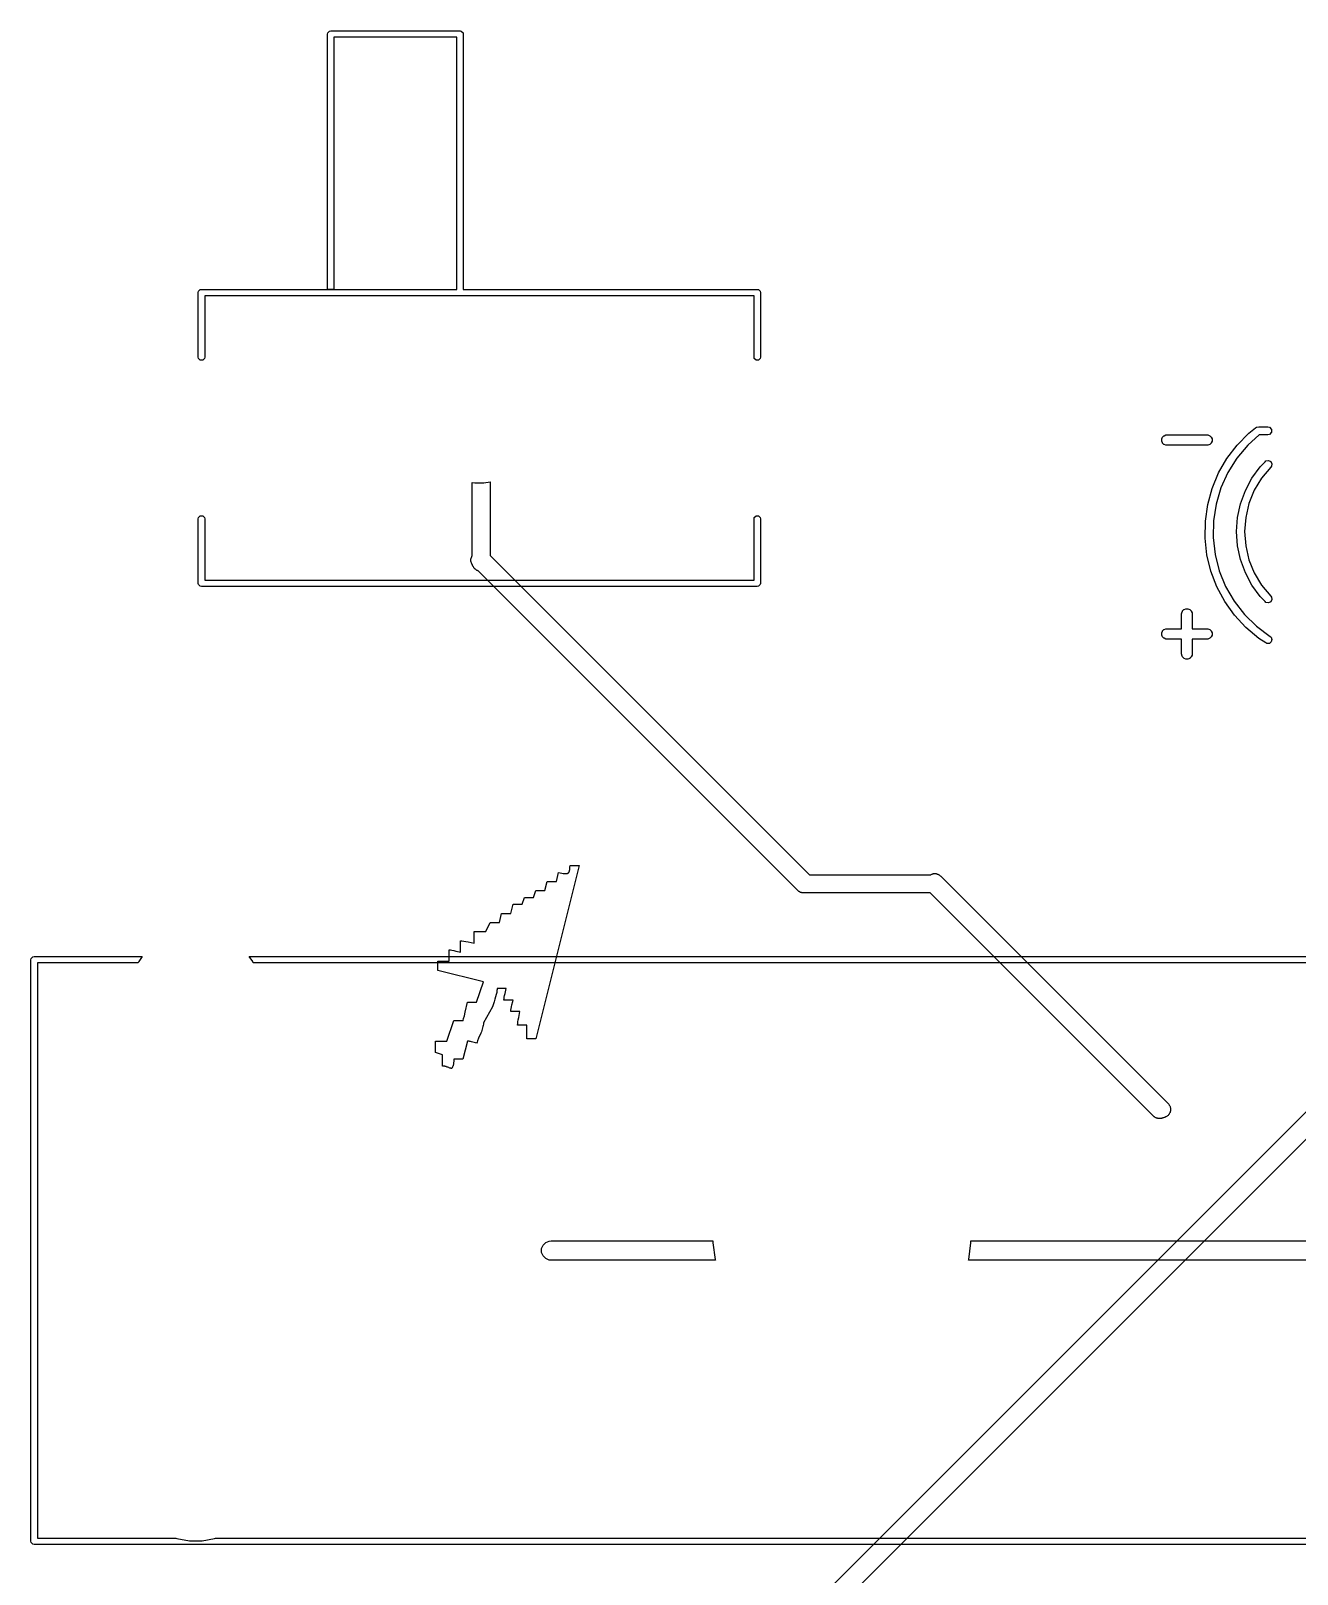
# Model space of a CAD drawing. Extents: x 111.8 to 210.7, y -80.1 to -34.2.
# Drawn here: x 112.01 to 131.6, y -58.13 to -34.25 of the extents above; entities that cross this region are included whole.
import ezdxf

# ---------------------------------------------------------------- set-up
doc = ezdxf.new("R2010")
doc.units = 0
doc.layers.add('BLACK', color=7, linetype='CONTINUOUS')

msp = doc.modelspace()

# ---------------------------------------------------------------- linework, layer by layer
at = {"layer": 'BLACK', "linetype": 'CONTINUOUS'}
for p, q in [((116.6, -34.3), (116.603806, -34.280866)), ((116.6, -38.25), (116.6, -34.3)), ((116.603806, -34.280866), (116.630866, -34.253806)), ((116.630866, -34.253806), (116.65, -34.25)), ((116.65, -34.25), (118.65, -34.25)), ((118.6, -34.35), (116.7, -34.35)), ((116.7, -34.35), (116.7, -38.25)), ((118.6, -38.25), (118.6, -34.35)), ((118.65, -34.25), (118.669134, -34.253806)), ((118.669134, -34.253806), (118.696194, -34.280866)), ((118.696194, -34.280866), (118.7, -34.3)), ((118.7, -34.3), (118.7, -38.25)), ((114.6, -38.3), (114.603806, -38.280866)), ((114.6, -39.3), (114.6, -38.3)), ((114.603806, -38.280866), (114.630866, -38.253806)), ((114.630866, -38.253806), (114.65, -38.25)), ((114.65, -38.25), (116.6, -38.25)), ((116.65, -38.35), (114.7, -38.35)), ((114.7, -38.35), (114.7, -39.3)), ((116.6, -38.25), (116.7, -38.25)), ((116.7, -38.25), (116.6, -38.25)), ((118.65, -38.35), (116.65, -38.35)), ((116.7, -38.25), (118.6, -38.25)), ((123.2, -38.35), (118.65, -38.35)), ((118.7, -38.25), (123.25, -38.25)), ((123.2, -39.3), (123.2, -38.35)), ((123.25, -38.25), (123.269134, -38.253806)), ((123.269134, -38.253806), (123.296194, -38.280866)), ((123.296194, -38.280866), (123.3, -38.3)), ((123.3, -38.3), (123.3, -39.3)), ((114.603806, -39.319134), (114.6, -39.3)), ((114.630866, -39.346194), (114.603806, -39.319134)), ((114.669134, -39.346194), (114.630866, -39.346194)), ((114.696194, -39.319134), (114.669134, -39.346194)), ((114.7, -39.3), (114.696194, -39.319134)), ((123.203806, -39.319134), (123.2, -39.3)), ((123.230866, -39.346194), (123.203806, -39.319134)), ((123.269134, -39.346194), (123.230866, -39.346194)), ((123.296194, -39.319134), (123.269134, -39.346194)), ((123.3, -39.3), (123.296194, -39.319134)), ((129.507201, -40.568099), (129.507582, -40.566186)), ((129.507201, -40.597831), (129.507201, -40.568099)), ((129.507582, -40.599744), (129.507201, -40.597831)), ((129.507582, -40.566186), (129.51896, -40.538718)), ((129.51896, -40.627212), (129.507582, -40.599744)), ((129.51896, -40.538718), (129.520043, -40.537095)), ((129.520043, -40.537095), (129.541067, -40.516071)), ((129.541067, -40.516071), (129.54269, -40.514988)), ((129.54269, -40.514988), (129.570158, -40.50361)), ((129.570158, -40.50361), (129.571581, -40.503253)), ((129.571581, -40.503253), (129.586447, -40.501789)), ((129.586447, -40.501789), (129.586937, -40.501765)), ((129.586937, -40.501765), (130.206213, -40.501765)), ((130.206213, -40.501765), (130.206703, -40.501789)), ((130.206703, -40.501789), (130.221569, -40.503253)), ((130.221569, -40.503253), (130.222992, -40.50361)), ((130.222992, -40.50361), (130.25046, -40.514988)), ((130.25046, -40.514988), (130.252083, -40.516071)), ((130.252083, -40.516071), (130.273107, -40.537095)), ((130.273107, -40.537095), (130.27419, -40.538718)), ((130.27419, -40.538718), (130.285568, -40.566186)), ((130.285568, -40.599744), (130.27419, -40.627212)), ((130.285568, -40.566186), (130.285949, -40.568099)), ((130.285949, -40.597831), (130.285568, -40.599744)), ((130.285949, -40.568099), (130.285949, -40.597831)), ((130.673819, -40.659315), (130.855458, -40.473642)), ((131.017469, -40.5), (130.838235, -40.662879)), ((130.855458, -40.473642), (130.957232, -40.392965)), ((130.957232, -40.392965), (130.972515, -40.380861)), ((130.972515, -40.380861), (131.011472, -40.379242)), ((131.011472, -40.379242), (131.012612, -40.38)), ((131.012612, -40.38), (131.15, -40.38)), ((131.15, -40.5), (131.017469, -40.5)), ((131.15, -40.38), (131.172961, -40.384567)), ((131.172961, -40.495433), (131.15, -40.5)), ((131.172961, -40.384567), (131.205433, -40.417039)), ((131.205433, -40.462961), (131.172961, -40.495433)), ((131.205433, -40.417039), (131.205433, -40.462961)), ((129.520043, -40.628835), (129.51896, -40.627212)), ((129.541067, -40.649859), (129.520043, -40.628835)), ((129.54269, -40.650942), (129.541067, -40.649859)), ((129.570158, -40.66232), (129.54269, -40.650942)), ((129.571581, -40.662677), (129.570158, -40.66232)), ((129.586447, -40.664141), (129.571581, -40.662677)), ((129.586937, -40.664165), (129.586447, -40.664141)), ((130.206213, -40.664165), (129.586937, -40.664165)), ((130.206703, -40.664141), (130.206213, -40.664165)), ((130.221569, -40.662677), (130.206703, -40.664141)), ((130.222992, -40.66232), (130.221569, -40.662677)), ((130.25046, -40.650942), (130.222992, -40.66232)), ((130.252083, -40.649859), (130.25046, -40.650942)), ((130.273107, -40.628835), (130.252083, -40.649859)), ((130.27419, -40.627212), (130.273107, -40.628835)), ((130.517065, -40.866427), (130.673819, -40.659315)), ((130.838235, -40.662879), (130.670278, -40.863264)), ((130.387702, -41.091666), (130.517065, -40.866427)), ((130.670278, -40.863264), (130.530947, -41.084512)), ((130.903243, -41.172225), (131.031185, -40.99584)), ((131.031185, -40.99584), (131.106801, -40.917401)), ((131.193201, -41.000678), (131.052681, -41.170833)), ((131.1068, -40.917401), (131.120329, -40.903364)), ((131.106801, -40.917401), (131.1068, -40.917401)), ((131.120329, -40.903364), (131.158721, -40.896557)), ((131.158721, -40.896557), (131.193781, -40.913616)), ((131.206729, -40.986641), (131.1932, -41.000677)), ((131.1932, -41.000677), (131.193201, -41.000678)), ((131.193781, -40.913616), (131.212119, -40.948025)), ((131.212119, -40.948025), (131.206729, -40.986641)), ((118.835567, -42.380391), (118.835567, -41.237514)), ((118.835567, -41.237514), (118.881388, -41.246629)), ((118.881388, -41.246629), (119.018612, -41.246629)), ((119.018612, -41.246629), (119.117718, -41.226915)), ((119.117718, -41.226915), (119.117718, -42.370881)), ((130.287798, -41.331429), (130.387702, -41.091666)), ((130.530947, -41.084512), (130.422799, -41.322561)), ((130.801061, -41.364683), (130.903243, -41.172225)), ((131.052681, -41.170833), (130.939811, -41.360462)), ((130.218952, -41.581884), (130.287798, -41.331429)), ((130.422799, -41.322561), (130.347818, -41.573044)), ((130.726622, -41.569476), (130.801061, -41.364683)), ((130.939811, -41.360462), (130.857241, -41.56511)), ((114.6, -41.8), (114.603806, -41.780866)), ((114.603806, -41.780866), (114.630866, -41.753806)), ((114.630866, -41.753806), (114.669134, -41.753806)), ((114.669134, -41.753806), (114.696194, -41.780866)), ((114.696194, -41.780866), (114.7, -41.8)), ((123.2, -41.8), (123.203806, -41.780866)), ((123.203806, -41.780866), (123.230866, -41.753806)), ((123.230866, -41.753806), (123.269134, -41.753806)), ((123.269134, -41.753806), (123.296194, -41.780866)), ((123.296194, -41.780866), (123.3, -41.8)), ((130.182265, -41.839025), (130.218952, -41.581884)), ((130.347818, -41.573044), (130.307382, -41.831362)), ((130.666192, -42), (130.681373, -41.782628)), ((130.681373, -41.782628), (130.726622, -41.569476)), ((130.80691, -41.779971), (130.790001, -42)), ((130.857241, -41.56511), (130.80691, -41.779971)), ((114.6, -42.8), (114.6, -41.8)), ((114.7, -41.8), (114.7, -42.75)), ((123.2, -42.75), (123.2, -41.8)), ((123.3, -41.8), (123.3, -42.8)), ((130.178322, -42.098739), (130.182265, -41.839025)), ((130.307382, -41.831362), (130.302231, -42.092776)), ((130.681373, -42.217372), (130.666192, -42)), ((130.790001, -42), (130.80691, -42.220029)), ((130.207187, -42.356875), (130.178322, -42.098739)), ((130.302231, -42.092776), (130.332461, -42.352487)), ((130.726622, -42.430524), (130.681373, -42.217372)), ((130.80691, -42.220029), (130.857241, -42.43489)), ((118.817931, -42.441418), (118.818138, -42.434805)), ((118.818138, -42.448031), (118.817931, -42.441418)), ((118.818138, -42.434805), (118.818758, -42.428192)), ((118.818758, -42.454644), (118.818138, -42.448031)), ((118.818758, -42.428192), (118.819791, -42.421579)), ((118.819791, -42.461257), (118.818758, -42.454644)), ((118.819791, -42.421579), (118.821237, -42.414966)), ((118.821237, -42.46787), (118.819791, -42.461257)), ((118.821237, -42.414966), (118.823097, -42.408353)), ((118.823097, -42.474483), (118.821237, -42.46787)), ((118.823097, -42.408353), (118.825371, -42.40174)), ((118.825371, -42.481096), (118.823097, -42.474483)), ((118.825371, -42.40174), (118.828057, -42.395128)), ((118.828057, -42.487709), (118.825371, -42.481096)), ((118.828057, -42.395128), (118.831157, -42.388515)), ((118.831157, -42.494321), (118.828057, -42.487709)), ((118.831157, -42.388515), (118.83467, -42.381902)), ((118.83467, -42.500934), (118.831157, -42.494321)), ((118.83467, -42.381902), (118.835567, -42.380391)), ((118.838596, -42.507547), (118.83467, -42.500934)), ((118.841046, -42.51128), (118.838596, -42.507547)), ((118.842541, -42.515899), (118.841046, -42.51128)), ((119.117718, -42.370881), (124.055371, -47.308534)), ((130.268398, -42.609304), (130.207187, -42.356875)), ((130.332461, -42.352487), (130.397517, -42.605728)), ((130.801061, -42.635317), (130.726622, -42.430524)), ((130.857241, -42.43489), (130.939811, -42.639538)), ((114.7, -42.75), (123.2, -42.75)), ((118.844954, -42.522239), (118.842541, -42.515899)), ((118.84769, -42.528488), (118.844954, -42.522239)), ((118.850736, -42.534634), (118.84769, -42.528488)), ((118.854079, -42.540663), (118.850736, -42.534634)), ((118.857707, -42.546564), (118.854079, -42.540663)), ((118.861605, -42.552322), (118.857707, -42.546564)), ((118.865762, -42.557925), (118.861605, -42.552322)), ((118.870164, -42.563361), (118.865762, -42.557925)), ((118.874799, -42.568615), (118.870164, -42.563361)), ((118.879653, -42.573676), (118.874799, -42.568615)), ((118.884714, -42.57853), (118.879653, -42.573676)), ((118.889968, -42.583165), (118.884714, -42.57853)), ((118.895404, -42.587567), (118.889968, -42.583165)), ((118.901007, -42.591724), (118.895404, -42.587567)), ((118.906765, -42.595622), (118.901007, -42.591724)), ((118.912666, -42.59925), (118.906765, -42.595622)), ((118.918695, -42.602593), (118.912666, -42.59925)), ((118.924841, -42.605639), (118.918695, -42.602593)), ((118.93109, -42.608375), (118.924841, -42.605639)), ((118.932533, -42.608924), (118.93109, -42.608375)), ((123.879027, -47.555416), (118.932533, -42.608924)), ((130.360977, -42.85199), (130.268398, -42.609304)), ((130.397517, -42.605728), (130.496205, -42.847853)), ((130.903243, -42.827775), (130.801061, -42.635317)), ((130.939811, -42.639538), (131.052681, -42.829167)), ((114.603806, -42.819134), (114.6, -42.8)), ((114.630866, -42.846194), (114.603806, -42.819134)), ((114.65, -42.85), (114.630866, -42.846194)), ((123.25, -42.85), (114.65, -42.85)), ((123.269134, -42.846194), (123.25, -42.85)), ((123.296194, -42.819134), (123.269134, -42.846194)), ((123.3, -42.8), (123.296194, -42.819134)), ((130.483443, -43.081051), (130.360977, -42.85199)), ((130.496205, -42.847853), (130.626713, -43.074417)), ((131.031185, -43.00416), (130.903243, -42.827775)), ((131.052681, -42.829167), (131.193201, -42.999322)), ((129.828598, -43.22908), (129.829681, -43.227457)), ((129.829681, -43.227457), (129.850705, -43.206433)), ((129.850705, -43.206433), (129.852328, -43.20535)), ((129.852328, -43.20535), (129.879796, -43.193972)), ((129.879796, -43.193972), (129.881709, -43.193591)), ((129.881709, -43.193591), (129.911441, -43.193591)), ((129.911441, -43.193591), (129.913354, -43.193972)), ((129.913354, -43.193972), (129.940822, -43.20535)), ((129.940822, -43.20535), (129.942445, -43.206433)), ((129.942445, -43.206433), (129.963469, -43.227457)), ((129.963469, -43.227457), (129.964552, -43.22908)), ((130.633838, -43.292826), (130.483443, -43.081051)), ((130.626713, -43.074417), (130.786647, -43.281262)), ((131.106801, -43.082599), (131.031185, -43.00416)), ((131.120329, -43.096636), (131.1068, -43.082599)), ((131.1068, -43.082599), (131.106801, -43.082599)), ((131.158721, -43.103443), (131.120329, -43.096636)), ((131.193781, -43.086384), (131.158721, -43.103443)), ((131.193201, -42.999322), (131.1932, -42.999323)), ((131.1932, -42.999323), (131.206729, -43.013359)), ((131.212119, -43.051975), (131.193781, -43.086384)), ((131.206729, -43.013359), (131.212119, -43.051975)), ((129.815375, -43.273327), (129.815399, -43.272837)), ((129.815375, -43.501765), (129.815375, -43.273327)), ((129.815399, -43.272837), (129.816863, -43.257971)), ((129.816863, -43.257971), (129.81722, -43.256548)), ((129.81722, -43.256548), (129.828598, -43.22908)), ((129.964552, -43.22908), (129.97593, -43.256548)), ((129.97593, -43.256548), (129.976287, -43.257971)), ((129.976287, -43.257971), (129.977751, -43.272837)), ((129.977751, -43.272837), (129.977775, -43.273327)), ((129.977775, -43.273327), (129.977775, -43.501765)), ((130.809757, -43.483928), (130.633838, -43.292826)), ((130.786647, -43.281262), (130.973071, -43.464592)), ((130.973071, -43.464592), (131.182563, -43.621042)), ((129.507201, -43.568099), (129.507582, -43.566186)), ((129.507201, -43.597831), (129.507201, -43.568099)), ((129.507582, -43.599744), (129.507201, -43.597831)), ((129.507582, -43.566186), (129.51896, -43.538718)), ((129.51896, -43.627212), (129.507582, -43.599744)), ((129.51896, -43.538718), (129.520043, -43.537095)), ((129.520043, -43.628835), (129.51896, -43.627212)), ((129.520043, -43.537095), (129.541067, -43.516071)), ((129.541067, -43.649859), (129.520043, -43.628835)), ((129.541067, -43.516071), (129.54269, -43.514988)), ((129.54269, -43.650942), (129.541067, -43.649859)), ((129.54269, -43.514988), (129.570158, -43.50361)), ((129.570158, -43.66232), (129.54269, -43.650942)), ((129.570158, -43.50361), (129.571581, -43.503253)), ((129.571581, -43.662677), (129.570158, -43.66232)), ((129.571581, -43.503253), (129.586447, -43.501789)), ((129.586447, -43.664141), (129.571581, -43.662677)), ((129.586447, -43.501789), (129.586937, -43.501765)), ((129.586937, -43.664165), (129.586447, -43.664141)), ((129.586937, -43.501765), (129.815375, -43.501765)), ((129.815375, -43.664165), (129.586937, -43.664165)), ((129.815375, -43.892603), (129.815375, -43.664165)), ((129.977775, -43.501765), (130.206213, -43.501765)), ((130.206213, -43.664165), (129.977775, -43.664165)), ((129.977775, -43.664165), (129.977775, -43.892603)), ((130.206213, -43.501765), (130.206703, -43.501789)), ((130.206703, -43.664141), (130.206213, -43.664165)), ((130.206703, -43.501789), (130.221569, -43.503253)), ((130.221569, -43.662677), (130.206703, -43.664141)), ((130.221569, -43.503253), (130.222992, -43.50361)), ((130.222992, -43.66232), (130.221569, -43.662677)), ((130.222992, -43.50361), (130.25046, -43.514988)), ((130.25046, -43.650942), (130.222992, -43.66232)), ((130.25046, -43.514988), (130.252083, -43.516071)), ((130.252083, -43.649859), (130.25046, -43.650942)), ((130.252083, -43.516071), (130.273107, -43.537095)), ((130.273107, -43.628835), (130.252083, -43.649859)), ((130.273107, -43.537095), (130.27419, -43.538718)), ((130.27419, -43.627212), (130.273107, -43.628835)), ((130.27419, -43.538718), (130.285568, -43.566186)), ((130.285568, -43.599744), (130.27419, -43.627212)), ((130.285568, -43.566186), (130.285949, -43.568099)), ((130.285949, -43.597831), (130.285568, -43.599744)), ((130.285949, -43.568099), (130.285949, -43.597831)), ((131.008386, -43.651301), (130.809757, -43.483928)), ((131.117437, -43.721832), (131.008386, -43.651301)), ((131.202989, -43.705676), (131.172744, -43.730283)), ((131.182563, -43.621042), (131.198937, -43.631622)), ((131.198937, -43.631622), (131.212994, -43.667991)), ((131.212994, -43.667991), (131.202989, -43.705676)), ((129.815399, -43.893093), (129.815375, -43.892603)), ((129.816863, -43.907959), (129.815399, -43.893093)), ((129.81722, -43.909382), (129.816863, -43.907959)), ((129.828598, -43.93685), (129.81722, -43.909382)), ((129.829681, -43.938473), (129.828598, -43.93685)), ((129.850705, -43.959497), (129.829681, -43.938473)), ((129.963469, -43.938473), (129.942445, -43.959497)), ((129.964552, -43.93685), (129.963469, -43.938473)), ((129.97593, -43.909382), (129.964552, -43.93685)), ((129.976287, -43.907959), (129.97593, -43.909382)), ((129.977751, -43.893093), (129.976287, -43.907959)), ((129.977775, -43.892603), (129.977751, -43.893093)), ((131.133811, -43.732413), (131.117437, -43.721832)), ((131.172744, -43.730283), (131.133811, -43.732413)), ((129.852328, -43.96058), (129.850705, -43.959497)), ((129.879796, -43.971958), (129.852328, -43.96058)), ((129.881709, -43.972339), (129.879796, -43.971958)), ((129.911441, -43.972339), (129.881709, -43.972339)), ((129.913354, -43.971958), (129.911441, -43.972339)), ((129.940822, -43.96058), (129.913354, -43.971958)), ((129.942445, -43.959497), (129.940822, -43.96058)), ((120.493207, -47.16746), (119.823097, -49.8479)), ((120.140518, -47.414342), (120.175787, -47.273266)), ((120.175787, -47.273266), (120.201016, -47.27944)), ((120.201016, -47.27944), (120.223868, -47.284632)), ((120.223868, -47.284632), (120.244447, -47.288688)), ((120.244447, -47.288688), (120.262857, -47.291452)), ((120.306099, -47.290444), (120.311694, -47.288717)), ((120.311694, -47.288717), (120.316863, -47.286492)), ((120.316863, -47.286492), (120.321618, -47.283751)), ((120.321618, -47.283751), (120.325973, -47.280473)), ((120.325973, -47.280473), (120.32994, -47.27664)), ((120.32994, -47.27664), (120.333533, -47.272233)), ((120.333533, -47.272233), (120.336764, -47.267231)), ((120.336764, -47.267231), (120.339646, -47.261616)), ((120.339646, -47.261616), (120.342193, -47.255368)), ((120.342193, -47.255368), (120.344417, -47.248468)), ((120.344417, -47.248468), (120.34633, -47.240896)), ((120.34633, -47.240896), (120.347947, -47.232633)), ((120.347947, -47.232633), (120.349279, -47.22366)), ((120.349279, -47.22366), (120.350341, -47.213957)), ((120.350341, -47.213957), (120.351701, -47.192284)), ((120.351701, -47.192284), (120.352132, -47.16746)), ((120.352132, -47.16746), (120.493207, -47.16746)), ((119.964173, -47.555417), (119.999442, -47.414342)), ((119.999442, -47.414342), (120.140518, -47.414342)), ((120.262857, -47.291452), (120.2792, -47.292769)), ((120.2792, -47.292769), (120.286629, -47.292837)), ((120.286629, -47.292837), (120.293579, -47.292485)), ((120.293579, -47.292485), (120.300065, -47.291694)), ((120.300065, -47.291694), (120.306099, -47.290444)), ((123.667413, -59.053096), (135.376706, -47.343803)), ((124.055371, -47.308534), (125.934138, -47.308534)), ((125.934138, -47.308534), (125.935649, -47.307637)), ((125.935649, -47.307637), (125.942262, -47.304124)), ((125.942262, -47.304124), (125.948875, -47.301024)), ((125.948875, -47.301024), (125.955488, -47.298338)), ((125.955488, -47.298338), (125.962101, -47.296065)), ((125.962101, -47.296065), (125.968714, -47.294205)), ((125.968714, -47.294205), (125.975327, -47.292758)), ((125.975327, -47.292758), (125.98194, -47.291725)), ((125.98194, -47.291725), (125.988553, -47.291105)), ((125.988553, -47.291105), (125.995166, -47.290898)), ((125.995166, -47.290898), (126.001779, -47.291105)), ((126.001779, -47.291105), (126.008392, -47.291725)), ((126.008392, -47.291725), (126.015004, -47.292758)), ((126.015004, -47.292758), (126.021617, -47.294205)), ((126.021617, -47.294205), (126.02823, -47.296065)), ((126.02823, -47.296065), (126.034843, -47.298338)), ((126.034843, -47.298338), (126.041456, -47.301024)), ((126.041456, -47.301024), (126.048069, -47.304124)), ((126.048069, -47.304124), (126.054682, -47.307637)), ((126.054682, -47.307637), (126.061294, -47.311564)), ((126.061294, -47.311564), (126.067907, -47.315903)), ((126.067907, -47.315903), (126.07452, -47.320657)), ((126.07452, -47.320657), (126.081133, -47.325823)), ((126.081133, -47.325823), (126.087746, -47.331403)), ((126.087746, -47.331403), (126.094359, -47.337396)), ((126.094359, -47.337396), (126.100971, -47.343802)), ((126.100971, -47.343802), (129.592599, -50.835429)), ((119.611484, -47.76703), (119.646753, -47.661224)), ((119.646753, -47.661224), (119.787828, -47.661224)), ((119.787828, -47.661224), (119.823097, -47.555417)), ((119.823097, -47.555417), (119.964173, -47.555417)), ((135.55305, -47.590685), (123.843756, -59.299978)), ((123.882334, -47.558621), (123.879027, -47.555416)), ((123.88564, -47.561625), (123.882334, -47.558621)), ((123.888946, -47.564435), (123.88564, -47.561625)), ((123.892253, -47.567058), (123.888946, -47.564435)), ((123.895559, -47.5695), (123.892253, -47.567058)), ((123.898866, -47.571768), (123.895559, -47.5695)), ((123.905479, -47.575807), (123.898866, -47.571768)), ((123.912091, -47.579225), (123.905479, -47.575807)), ((123.918704, -47.582075), (123.912091, -47.579225)), ((123.925317, -47.584409), (123.918704, -47.582075)), ((123.93193, -47.586277), (123.925317, -47.584409)), ((123.938543, -47.587732), (123.93193, -47.586277)), ((123.945156, -47.588826), (123.938543, -47.587732)), ((123.951769, -47.58961), (123.945156, -47.588826)), ((123.958382, -47.590135), (123.951769, -47.58961)), ((123.964995, -47.590453), (123.958382, -47.590135)), ((123.971607, -47.590617), (123.964995, -47.590453)), ((123.984833, -47.590686), (123.971607, -47.590617)), ((123.984867, -47.590685), (123.984833, -47.590686)), ((125.924627, -47.590685), (123.984867, -47.590685)), ((129.380984, -51.047042), (125.924627, -47.590685)), ((119.258794, -48.049182), (119.294063, -47.908106)), ((119.294063, -47.908106), (119.435139, -47.908106)), ((119.435139, -47.908106), (119.470408, -47.76703)), ((119.470408, -47.76703), (119.611484, -47.76703)), ((118.870835, -48.366602), (118.870835, -48.190257)), ((118.870835, -48.190257), (119.04718, -48.190257)), ((119.04718, -48.190257), (119.117718, -48.049182)), ((119.117718, -48.049182), (119.258794, -48.049182)), ((118.482877, -48.648754), (118.482877, -48.472409)), ((118.482877, -48.472409), (118.490669, -48.472805)), ((118.490669, -48.472805), (118.50058, -48.473924)), ((118.50058, -48.473924), (118.52531, -48.47792)), ((118.52531, -48.47792), (118.554172, -48.483568)), ((118.659221, -48.507678), (118.659221, -48.331333)), ((118.659221, -48.331333), (118.66741, -48.331729)), ((118.66741, -48.331729), (118.67844, -48.332849)), ((118.67844, -48.332849), (118.707165, -48.336844)), ((118.707165, -48.336844), (118.741676, -48.342493)), ((118.741676, -48.342493), (118.778254, -48.348968)), ((118.778254, -48.348968), (118.870835, -48.366602)), ((112.01, -48.625), (112.013806, -48.605866)), ((112.01, -57.625), (112.01, -48.625)), ((112.013806, -48.605866), (112.040866, -48.578806)), ((112.040866, -48.578806), (112.06, -48.575)), ((112.06, -48.575), (113.7306, -48.575)), ((113.669216, -48.675), (112.11, -48.675)), ((112.11, -48.675), (112.11, -57.575)), ((113.678079, -48.653603), (113.669216, -48.675)), ((113.7306, -48.575), (113.678079, -48.653603)), ((115.441921, -48.653603), (115.3894, -48.575)), ((115.3894, -48.575), (187.06, -48.575)), ((115.450784, -48.675), (115.441921, -48.653603)), ((187.01, -48.675), (115.450784, -48.675)), ((118.306532, -48.789829), (118.306532, -48.648754)), ((118.306532, -48.648754), (118.482877, -48.648754)), ((118.554172, -48.483568), (118.584275, -48.490044)), ((118.584275, -48.490044), (118.636627, -48.502167)), ((118.636627, -48.502167), (118.659221, -48.507678)), ((119.011911, -48.966174), (118.306532, -48.789829)), ((118.906104, -49.283595), (119.011911, -48.966174)), ((119.210507, -49.164357), (119.201483, -49.199833)), ((119.21427, -49.147369), (119.210507, -49.164357)), ((119.217464, -49.130948), (119.21427, -49.147369)), ((119.220039, -49.115148), (119.217464, -49.130948)), ((119.221942, -49.100019), (119.220039, -49.115148)), ((119.223121, -49.085613), (119.221942, -49.100019)), ((119.223526, -49.071983), (119.223121, -49.085613)), ((119.364602, -49.071983), (119.223526, -49.071983)), ((119.334844, -49.205895), (119.340492, -49.177032)), ((119.340492, -49.177032), (119.346967, -49.146929)), ((119.346967, -49.146929), (119.359091, -49.094577)), ((119.359091, -49.094577), (119.364602, -49.071983)), ((118.716809, -49.491971), (118.729759, -49.437896)), ((118.729759, -49.437896), (118.765028, -49.283595)), ((118.765028, -49.283595), (118.906104, -49.283595)), ((119.152988, -49.354134), (119.011911, -49.601016)), ((119.178889, -49.27533), (119.152988, -49.354134)), ((119.190806, -49.236962), (119.178889, -49.27533)), ((119.201483, -49.199833), (119.190806, -49.236962)), ((119.329333, -49.248328), (119.329729, -49.240535)), ((119.470408, -49.248328), (119.329333, -49.248328)), ((119.329729, -49.240535), (119.330848, -49.230624)), ((119.330848, -49.230624), (119.334844, -49.205895)), ((119.435139, -49.424673), (119.435535, -49.41688)), ((119.576215, -49.424673), (119.435139, -49.424673)), ((119.435535, -49.41688), (119.436655, -49.406969)), ((119.436655, -49.406969), (119.44065, -49.382239)), ((119.44065, -49.382239), (119.446299, -49.353377)), ((119.446299, -49.353377), (119.452774, -49.323274)), ((119.452774, -49.323274), (119.464897, -49.270922)), ((119.464897, -49.270922), (119.470408, -49.248328)), ((119.55858, -49.517253), (119.576215, -49.424673)), ((118.447608, -49.883167), (118.553415, -49.565746)), ((118.553415, -49.565746), (118.694491, -49.565746)), ((118.694491, -49.565746), (118.694693, -49.56804)), ((118.694693, -49.56804), (118.695283, -49.56839)), ((118.695283, -49.56839), (118.697522, -49.563748)), ((118.697522, -49.563748), (118.705512, -49.536539)), ((118.705512, -49.536539), (118.716809, -49.491971)), ((119.005169, -49.660532), (119.000338, -49.680371)), ((119.008811, -49.640693), (119.005169, -49.660532)), ((119.01111, -49.620854), (119.008811, -49.640693)), ((119.011911, -49.601016), (119.01111, -49.620854)), ((119.540946, -49.636286), (119.541342, -49.628098)), ((119.682021, -49.636286), (119.540946, -49.636286)), ((119.541342, -49.628098), (119.542461, -49.617067)), ((119.542461, -49.617067), (119.546457, -49.588342)), ((119.546457, -49.588342), (119.552105, -49.553831)), ((119.552105, -49.553831), (119.55858, -49.517253)), ((119.682021, -49.8479), (119.682021, -49.636286)), ((118.271264, -50.059512), (118.271264, -49.883167)), ((118.271264, -49.883167), (118.447608, -49.883167)), ((118.765028, -49.883167), (118.694491, -50.165319)), ((118.772425, -49.883563), (118.765028, -49.883167)), ((118.781216, -49.884683), (118.772425, -49.883563)), ((118.791144, -49.886422), (118.781216, -49.884683)), ((118.801951, -49.888678), (118.791144, -49.886422)), ((118.813377, -49.891347), (118.801951, -49.888678)), ((118.825165, -49.894326), (118.813377, -49.891347)), ((118.848792, -49.900802), (118.825165, -49.894326)), ((118.870767, -49.907277), (118.848792, -49.900802)), ((118.889021, -49.912925), (118.870767, -49.907277)), ((118.906104, -49.918436), (118.889021, -49.912925)), ((118.913105, -49.898597), (118.906104, -49.918436)), ((118.920777, -49.878759), (118.913105, -49.898597)), ((118.937516, -49.839081), (118.920777, -49.878759)), ((118.972233, -49.759726), (118.937516, -49.839081)), ((118.980267, -49.739887), (118.972233, -49.759726)), ((118.987732, -49.720048), (118.980267, -49.739887)), ((118.994475, -49.700209), (118.987732, -49.720048)), ((119.000338, -49.680371), (118.994475, -49.700209)), ((119.823097, -49.8479), (119.682021, -49.8479)), ((118.37707, -50.09478), (118.271264, -50.059512)), ((118.37707, -50.271125), (118.37707, -50.09478)), ((118.383581, -50.271227), (118.37707, -50.271125)), ((118.389891, -50.271521), (118.383581, -50.271227)), ((118.396008, -50.271997), (118.389891, -50.271521)), ((118.401937, -50.272641), (118.396008, -50.271997)), ((118.407686, -50.273439), (118.401937, -50.272641)), ((118.41326, -50.27438), (118.407686, -50.273439)), ((118.418667, -50.27545), (118.41326, -50.27438)), ((118.423911, -50.276636), (118.418667, -50.27545)), ((118.433943, -50.279305), (118.423911, -50.276636)), ((118.443406, -50.282285), (118.433943, -50.279305)), ((118.452352, -50.285471), (118.443406, -50.282285)), ((118.460834, -50.28876), (118.452352, -50.285471)), ((118.476608, -50.295235), (118.460834, -50.28876)), ((118.484005, -50.298214), (118.476608, -50.295235)), ((118.491143, -50.300883), (118.484005, -50.298214)), ((118.498074, -50.303139), (118.491143, -50.300883)), ((118.504851, -50.304879), (118.498074, -50.303139)), ((118.508197, -50.305522), (118.504851, -50.304879)), ((118.511524, -50.305998), (118.508197, -50.305522)), ((118.514838, -50.306293), (118.511524, -50.305998)), ((118.518146, -50.306394), (118.514838, -50.306293)), ((118.52135, -50.302987), (118.518146, -50.306394)), ((118.524354, -50.299385), (118.52135, -50.302987)), ((118.527164, -50.295603), (118.524354, -50.299385)), ((118.529787, -50.291653), (118.527164, -50.295603)), ((118.532229, -50.287548), (118.529787, -50.291653)), ((118.534497, -50.283301), (118.532229, -50.287548)), ((118.538535, -50.274432), (118.534497, -50.283301)), ((118.541954, -50.26515), (118.538535, -50.274432)), ((118.544804, -50.255557), (118.541954, -50.26515)), ((118.547137, -50.245759), (118.544804, -50.255557)), ((118.549006, -50.235856), (118.547137, -50.245759)), ((118.550461, -50.225954), (118.549006, -50.235856)), ((118.551555, -50.216156), (118.550461, -50.225954)), ((118.552338, -50.206563), (118.551555, -50.216156)), ((118.552863, -50.197281), (118.552338, -50.206563)), ((118.553346, -50.18006), (118.552863, -50.197281)), ((118.553415, -50.165319), (118.553346, -50.18006)), ((118.694491, -50.165319), (118.553415, -50.165319)), ((129.592599, -50.835429), (129.599005, -50.842042)), ((129.599005, -50.842042), (129.604998, -50.848655)), ((129.604998, -50.848655), (129.610578, -50.855268)), ((129.610578, -50.855268), (129.615744, -50.861881)), ((129.615744, -50.861881), (129.620497, -50.868494)), ((129.620497, -50.868494), (129.624837, -50.875107)), ((129.380985, -51.047042), (129.380984, -51.047042)), ((129.384292, -51.050246), (129.380985, -51.047042)), ((129.387598, -51.05325), (129.384292, -51.050246)), ((129.390905, -51.056061), (129.387598, -51.05325)), ((129.394211, -51.058684), (129.390905, -51.056061)), ((129.397518, -51.061126), (129.394211, -51.058684)), ((129.400824, -51.063393), (129.397518, -51.061126)), ((129.407437, -51.067432), (129.400824, -51.063393)), ((129.41405, -51.07085), (129.407437, -51.067432)), ((129.420663, -51.0737), (129.41405, -51.07085)), ((129.427276, -51.076034), (129.420663, -51.0737)), ((129.433889, -51.077902), (129.427276, -51.076034)), ((129.440502, -51.079357), (129.433889, -51.077902)), ((129.447115, -51.080451), (129.440502, -51.079357)), ((129.453728, -51.081234), (129.447115, -51.080451)), ((129.460341, -51.081759), (129.453728, -51.081234)), ((129.466954, -51.082078), (129.460341, -51.081759)), ((129.473567, -51.082242), (129.466954, -51.082078)), ((129.486793, -51.082311), (129.473567, -51.082242)), ((129.490199, -51.082209), (129.486793, -51.082311)), ((129.493793, -51.081914), (129.490199, -51.082209)), ((129.497555, -51.081439), (129.493793, -51.081914)), ((129.501465, -51.080795), (129.497555, -51.081439)), ((129.509653, -51.079056), (129.501465, -51.080795)), ((129.518204, -51.0768), (129.509653, -51.079056)), ((129.52696, -51.074131), (129.518204, -51.0768)), ((129.535769, -51.071151), (129.52696, -51.074131)), ((129.544474, -51.067966), (129.535769, -51.071151)), ((129.552921, -51.064676), (129.544474, -51.067966)), ((129.56842, -51.058201), (129.552921, -51.064676)), ((129.581026, -51.052553), (129.56842, -51.058201)), ((129.592599, -51.047042), (129.581026, -51.052553)), ((129.599005, -51.040429), (129.592599, -51.047042)), ((129.604998, -51.033816), (129.599005, -51.040429)), ((129.610578, -51.027204), (129.604998, -51.033816)), ((129.615744, -51.020591), (129.610578, -51.027204)), ((129.620497, -51.013978), (129.615744, -51.020591)), ((129.624837, -51.007365), (129.620497, -51.013978)), ((129.624837, -50.875107), (129.628764, -50.881719)), ((129.628764, -51.000752), (129.624837, -51.007365)), ((129.628764, -50.881719), (129.632277, -50.888332)), ((129.632277, -50.994139), (129.628764, -51.000752)), ((129.632277, -50.888332), (129.635377, -50.894945)), ((129.635377, -50.987526), (129.632277, -50.994139)), ((129.635377, -50.894945), (129.638063, -50.901558)), ((129.638063, -50.980913), (129.635377, -50.987526)), ((129.638063, -50.901558), (129.640336, -50.908171)), ((129.640336, -50.9743), (129.638063, -50.980913)), ((129.640336, -50.908171), (129.642196, -50.914784)), ((129.642196, -50.967687), (129.640336, -50.9743)), ((129.642196, -50.914784), (129.643643, -50.921397)), ((129.643643, -50.961074), (129.642196, -50.967687)), ((129.643643, -50.921397), (129.644676, -50.92801)), ((129.644676, -50.954462), (129.643643, -50.961074)), ((129.644676, -50.92801), (129.645296, -50.934623)), ((129.645296, -50.947849), (129.644676, -50.954462)), ((129.645296, -50.934623), (129.645503, -50.941236)), ((129.645503, -50.941236), (129.645296, -50.947849)), ((119.93528, -53.041664), (119.976664, -53.00028)), ((119.976664, -53.00028), (120.030736, -52.977882)), ((120.030736, -52.977882), (120.06, -52.975)), ((120.06, -52.975), (122.564282, -52.975)), ((122.564282, -52.975), (122.564282, -53.005806)), ((122.564282, -53.005806), (122.598429, -53.265181)), ((126.521571, -53.265181), (126.555718, -53.005806)), ((126.555718, -53.005806), (126.555718, -52.975)), ((126.555718, -52.975), (171.564282, -52.975)), ((119.912882, -53.095736), (119.93528, -53.041664)), ((119.912882, -53.154264), (119.912882, -53.095736)), ((119.93528, -53.208336), (119.912882, -53.154264)), ((119.976664, -53.24972), (119.93528, -53.208336)), ((120.030736, -53.272118), (119.976664, -53.24972)), ((120.06, -53.275), (120.030736, -53.272118)), ((122.60106, -53.275), (120.06, -53.275)), ((122.598429, -53.265181), (122.60106, -53.275)), ((126.51894, -53.275), (126.521571, -53.265181)), ((171.60106, -53.275), (126.51894, -53.275)), ((112.013806, -57.644134), (112.01, -57.625)), ((112.040866, -57.671194), (112.013806, -57.644134)), ((112.06, -57.675), (112.040866, -57.671194)), ((187.06, -57.675), (112.06, -57.675)), ((112.11, -57.575), (114.25296, -57.575)), ((114.25296, -57.575), (114.269715, -57.58194)), ((114.269715, -57.58194), (114.461983, -57.620185)), ((114.461983, -57.620185), (114.658017, -57.620185)), ((114.658017, -57.620185), (114.850285, -57.58194)), ((114.850285, -57.58194), (114.86704, -57.575)), ((114.86704, -57.575), (185.25296, -57.575))]:
    msp.add_line(p, q, dxfattribs=at)

doc.saveas('drawing.dxf')
